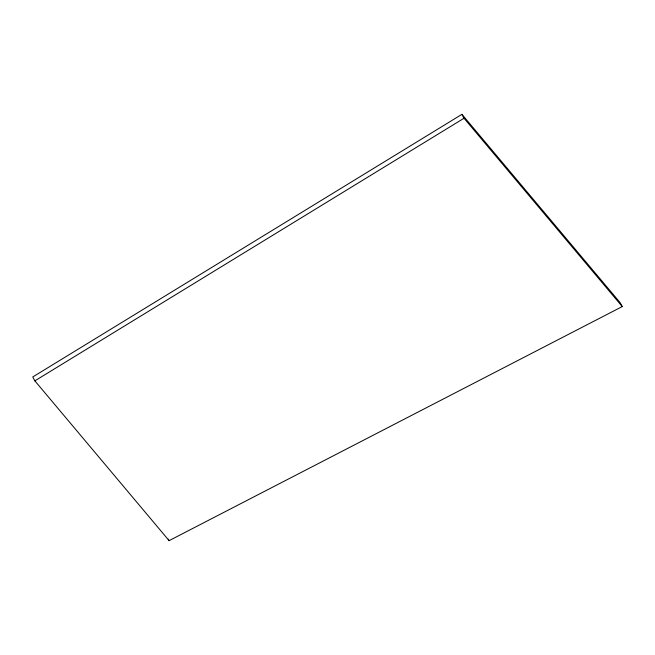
<?xml version="1.0" encoding="UTF-8"?>
<svg xmlns="http://www.w3.org/2000/svg" width="655" height="655" viewBox="0 0 655 655"><rect width="100%" height="100%" fill="white"/><g stroke="black" fill="none" stroke-linecap="round" stroke-linejoin="round"><path stroke-width="0.98" d="M461.922 114.347L32.75 376.969L34.862 380.858L169.105 540.653L622.25 306.565L620.138 302.675L461.922 114.347L464.035 118.244L622.25 306.565M34.862 380.858L464.035 118.244M168.261 539.098L169.105 540.653"/></g></svg>
